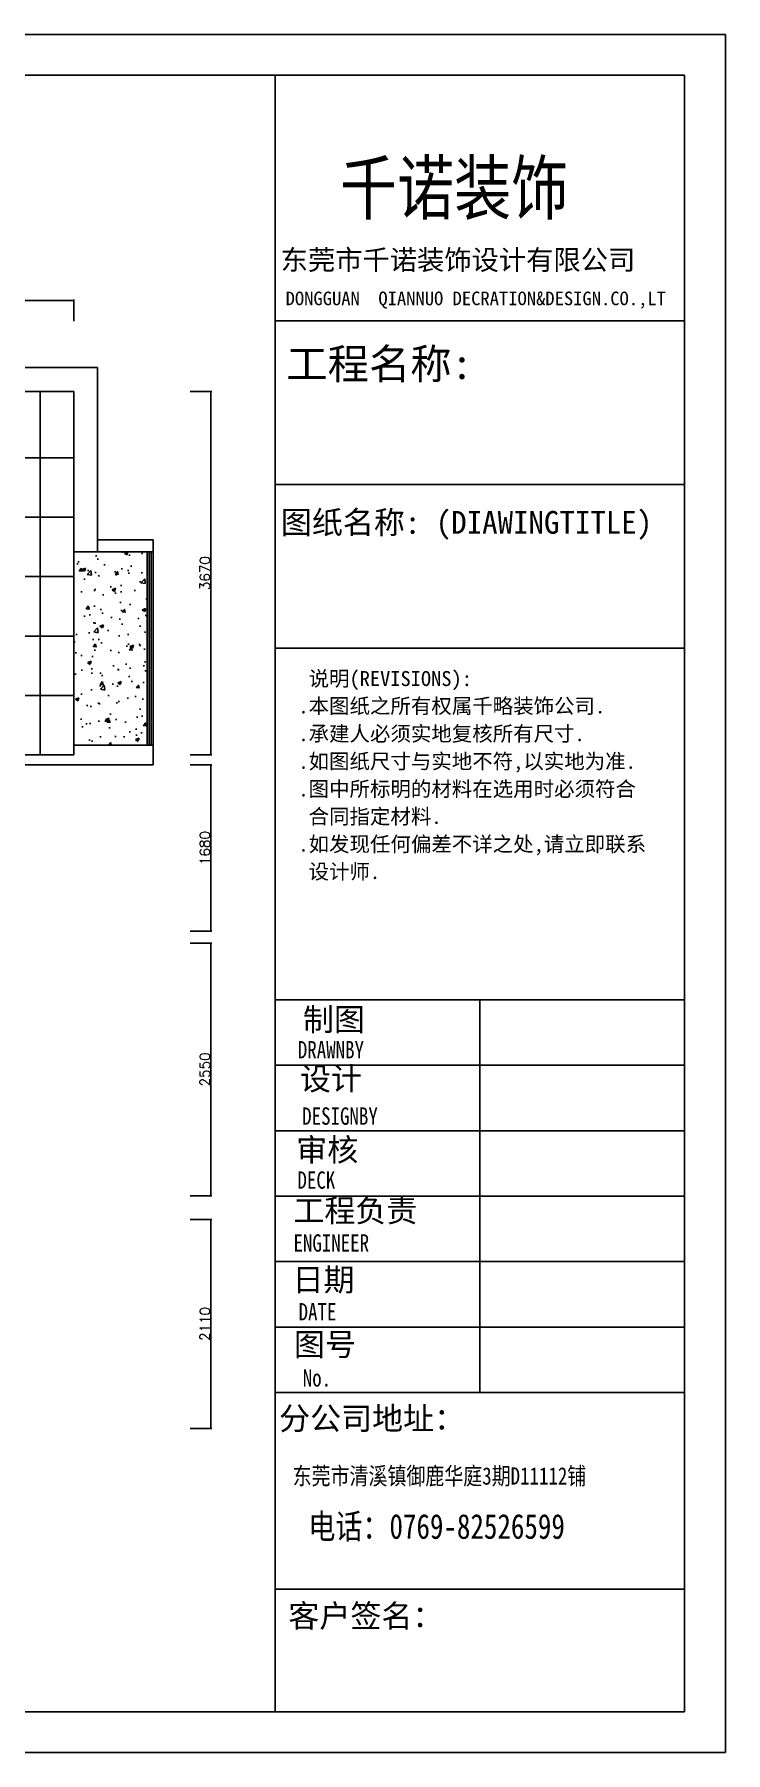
# Model space of a CAD drawing. Header units: millimetres. Extents: x 1149180 to 1411665549, y -85375798 to -28940.
# Drawn here: x 1188820 to 1195795, y -80437 to -63089 of the extents above; entities that cross this region are included whole.
import ezdxf

# ---------------------------------------------------------------- set-up
doc = ezdxf.new("R2010")
doc.units = ezdxf.units.MM
doc.header["$PDMODE"] = 35
for name, color, linetype in [('TEXT', 3, 'Continuous'), ('图框', 7, 'Continuous'), ('家具', 8, 'Continuous')]:
    doc.layers.add(name, color=color, linetype=linetype)
doc.styles.get("Standard").update_dxf_attribs({"font": 'txt', "bigfont": 'gbcbig.shx'})
doc.styles.add('仿宋', font='SimSun.ttf')
doc.styles.add('宋体字', font='NSimSun.ttf', dxfattribs={"width": 0.8, "height": 120})
doc.dimstyles.new('ISO-25', dxfattribs={"dimtxt": 100, "dimasz": 2.5, "dimexe": 10, "dimexo": 30, "dimgap": 10, "dimtad": 1, "dimdec": 0, "dimtxsty": 'Standard', "dimblk": 'ARCHTICK', "dimcen": 2.5, "dimclrd": 8, "dimclre": 8, "dimclrt": 3, "dimadec": 0, "dimazin": 0, "dimtfac": 1, "dimtdec": 0, "dimtmove": 0, "dimatfit": 3, "dimldrblk": 'DOT', "dimfxl": 1.25, "dimarcsym": 0})

# ---------------------------------------------------------------- blocks, each defined once
blk = doc.blocks.new('_ArchTick')
at = {"color": 0, "linetype": 'ByBlock', "const_width": 0.15}
blk.add_lwpolyline([(-0.5, -0.5), (0.5, 0.5)], dxfattribs=at)
blk = doc.blocks.new('*D1123')
at = {"color": 8, "lineweight": -2}
for p, q in [((1185278, -65986), (1185278, -65766)), ((1185278, -65776), (1189218, -65776)), ((1189218, -65986), (1189218, -65766))]:
    blk.add_line(p, q, dxfattribs=at)
at = {"layer": 'Defpoints', "color": 0}
for p in [(1189218, -65776), (1185278, -66016), (1189218, -66016)]:
    blk.add_point(p, dxfattribs=at)
at = {"color": 8, "lineweight": -2, "xscale": 2.5, "yscale": 2.5, "zscale": 2.5, "rotation": 180}
blk.add_blockref('_ArchTick', (1185278, -65776), dxfattribs=at)
at = {"color": 8, "lineweight": -2, "xscale": 2.5, "yscale": 2.5, "zscale": 2.5}
blk.add_blockref('_ArchTick', (1189218, -65776), dxfattribs=at)
at = {"color": 3, "insert": (1187248, -65716), "char_height": 100, "attachment_point": 5}
blk.add_mtext('3940', dxfattribs=at)
blk = doc.blocks.new('_Dot')
at = {"color": 0, "linetype": 'ByBlock', "lineweight": -2}
blk.add_line((-0.5, 0), (-1, 0), dxfattribs=at)
at = {"color": 0, "linetype": 'ByBlock', "const_width": 0.5}
blk.add_lwpolyline([(-0.25, 0, 1), (0.25, 0, 1)], format="xyb", close=True, dxfattribs=at)
blk = doc.blocks.new('*D1124')
at = {"color": 8, "lineweight": -2}
for p, q in [((1190391, -66694), (1190611, -66694)), ((1190601, -66694), (1190601, -70364)), ((1190391, -70364), (1190611, -70364))]:
    blk.add_line(p, q, dxfattribs=at)
at = {"layer": 'Defpoints', "color": 0}
for p in [(1190361, -66694), (1190361, -70364), (1190601, -70364)]:
    blk.add_point(p, dxfattribs=at)
at = {"color": 8, "lineweight": -2, "xscale": 2.5, "yscale": 2.5, "zscale": 2.5}
for p, rotation in [((1190601, -66694), 90), ((1190601, -70364), 270)]:
    blk.add_blockref('_ArchTick', p, dxfattribs=dict(at, rotation=rotation))
at = {"color": 3, "insert": (1190541, -68529), "char_height": 100, "attachment_point": 5, "rotation": 90}
blk.add_mtext('3670', dxfattribs=at)
blk = doc.blocks.new('*D1125')
at = {"color": 8, "lineweight": -2}
for p, q in [((1190391, -70464), (1190611, -70464)), ((1190601, -70464), (1190601, -72144)), ((1190391, -72144), (1190611, -72144))]:
    blk.add_line(p, q, dxfattribs=at)
at = {"layer": 'Defpoints', "color": 0}
for p in [(1190361, -70464), (1190361, -72144), (1190601, -72144)]:
    blk.add_point(p, dxfattribs=at)
at = {"color": 8, "lineweight": -2, "xscale": 2.5, "yscale": 2.5, "zscale": 2.5}
for p, rotation in [((1190601, -70464), 90), ((1190601, -72144), 270)]:
    blk.add_blockref('_ArchTick', p, dxfattribs=dict(at, rotation=rotation))
at = {"color": 3, "insert": (1190541, -71304), "char_height": 100, "attachment_point": 5, "rotation": 90}
blk.add_mtext('1680', dxfattribs=at)
blk = doc.blocks.new('*D1126')
at = {"color": 8, "lineweight": -2}
for p, q in [((1190391, -72264), (1190611, -72264)), ((1190601, -72264), (1190601, -74814)), ((1190391, -74814), (1190611, -74814))]:
    blk.add_line(p, q, dxfattribs=at)
at = {"layer": 'Defpoints', "color": 0}
for p in [(1190361, -72264), (1190361, -74814), (1190601, -74814)]:
    blk.add_point(p, dxfattribs=at)
at = {"color": 8, "lineweight": -2, "xscale": 2.5, "yscale": 2.5, "zscale": 2.5}
for p, rotation in [((1190601, -72264), 90), ((1190601, -74814), 270)]:
    blk.add_blockref('_ArchTick', p, dxfattribs=dict(at, rotation=rotation))
at = {"color": 3, "insert": (1190541, -73539), "char_height": 100, "attachment_point": 5, "rotation": 90}
blk.add_mtext('2550', dxfattribs=at)
blk = doc.blocks.new('*D1127')
at = {"color": 8, "lineweight": -2}
for p, q in [((1190391, -75054), (1190611, -75054)), ((1190601, -77164), (1190601, -75054)), ((1190391, -77164), (1190611, -77164))]:
    blk.add_line(p, q, dxfattribs=at)
at = {"layer": 'Defpoints', "color": 0}
for p in [(1190361, -75054), (1190601, -75054), (1190361, -77164)]:
    blk.add_point(p, dxfattribs=at)
at = {"color": 8, "lineweight": -2, "xscale": 2.5, "yscale": 2.5, "zscale": 2.5}
for p, rotation in [((1190601, -75054), 90), ((1190601, -77164), 270)]:
    blk.add_blockref('_ArchTick', p, dxfattribs=dict(at, rotation=rotation))
at = {"color": 3, "insert": (1190541, -76109), "char_height": 100, "attachment_point": 5, "rotation": 90}
blk.add_mtext('2110', dxfattribs=at)
blk = doc.blocks.new('324SDASD32')
at = {"layer": '图框', "color": 3}
for p, q in [((1149184, -11593), (1170099, -11593)), ((1170099, -28940), (1170099, -11593)), ((1149183, -28940), (1170099, -28940))]:
    blk.add_line(p, q, dxfattribs=at)
at = {"layer": '图框', "color": 8}
for p, q in [((1149692, -12006), (1169686, -12006)), ((1165556, -28527), (1165556, -12006)), ((1169686, -12006), (1169686, -28527)), ((1165556, -14484), (1169686, -14484)), ((1165556, -16136), (1169686, -16136)), ((1165556, -17788), (1169686, -17788)), ((1165556, -21340), (1169686, -21340)), ((1167621, -21340), (1167621, -25305)), ((1165556, -22001), (1169686, -22001)), ((1165556, -22662), (1169686, -22662)), ((1165556, -23323), (1169686, -23323)), ((1165556, -23983), (1169686, -23983)), ((1165556, -24644), (1169686, -24644)), ((1165556, -25305), (1169686, -25305)), ((1165556, -27288), (1169686, -27288)), ((1169686, -28527), (1149692, -28527))]:
    blk.add_line(p, q, dxfattribs=at)
at = {"layer": '图框', "color": 1, "style": '宋体字', "width": 0.8}
for s, height, p in [('千诺装饰', 528, (1166208, -13406)), ('DRAWNBY', 175.3, (1165783, -21931)), ('DESIGNBY', 175.3, (1165827, -22601)), ('DECK', 175.3, (1165779, -23247)), ('ENGINEER', 175.3, (1165739, -23882)), ('DATE', 175.3, (1165791, -24577)), ('No.', 175.3, (1165833, -25244)), ('东莞市清溪镇御鹿华庭3期D11112铺', 175.26, (1165731, -26234)), ('电话：0769-82526599', 250.14, (1165889, -26781))]:
    blk.add_text(s, height=height, dxfattribs=at).set_placement(p)
at = {"layer": '图框', "color": 1, "style": '仿宋'}
for s, height, p in [('东莞市千诺装饰设计有限公司', 201.78, (1165610, -13970)), ('DONGGUAN  QIANNUO DECRATION&DESIGN.CO.,LT', 137.58, (1165660, -14327)), ('工程名称:', 305.7, (1165667, -15072)), ('图纸名称: (DIAWINGTITLE)', 229.29, (1165612, -16634)), ('     说明(REVISIONS):', 151.33, (1165377, -18172)), ('    .本图纸之所有权属千略装饰公司.', 151.33, (1165377, -18448)), ('    .承建人必须实地复核所有尺寸.', 151.33, (1165377, -18728)), ('    .如图纸尺寸与实地不符,以实地为准.', 151.33, (1165377, -19007)), ('    .图中所标明的材料在选用时必须符合', 151.33, (1165377, -19286)), ('     合同指定材料.', 151.33, (1165377, -19564)), ('    .如发现任何偏差不详之处,请立即联系', 151.33, (1165377, -19843)), ('     设计师.', 151.3, (1165377, -20120)), ('制图', 229.3, (1165835, -21652)), ('设计', 229.3, (1165804, -22250)), ('审核', 229.3, (1165767, -22968)), ('工程负责', 229.3, (1165738, -23582)), ('日期', 229.3, (1165730, -24280)), ('图号', 229.3, (1165744, -24933)), ('分公司地址：', 229.3, (1165594, -25680)), ('客户签名：', 229.3, (1165688, -27674))]:
    blk.add_text(s, height=height, dxfattribs=at).set_placement(p)

msp = doc.modelspace()

# ---------------------------------------------------------------- hatches: boundary and pattern name
h = msp.add_hatch()
h.set_pattern_fill('AR-CONC', color=8, scale=2, style=0)
h.set_pattern_definition([(50, (672176.12, -112365.7), (364.36934, -31.87817), [38.1, -419.1]), (355, (672176.12, -112365.7), (-70.48565, 382.11329), [30.48, -335.28]), (100.451, (672206.5, -112368.34), (293.885, 350.23338), [32.38, -356.18]), (46.1842, (672176.1, -112264.1), (542.1581, -84.08466), [57.15, -628.65]), (96.6356, (672221.3, -112271.1), (474.80847, 494.8511), [48.57, -534.27]), (351.184, (672176.1, -112264.1), (474.8092, 494.85024), [45.72, -502.92]), (21, (672226.92, -112289.5), (303.22976, -204.53104), [38.1, -419.1]), (326, (672226.92, -112289.5), (123.60406, 368.37593), [30.48, -335.28]), (71.4514, (672252.2, -112306.53), (426.83298, 163.84572), [32.38, -356.18]), (37.5, (672176.12, -112365.69), (6.177207, 169.110078), [0, -331.216, 0, -340.36, 0, -336.55]), (7.5, (672176.12, -112365.69), (133.639325, 200.36115), [0, -194.056, 0, -323.596, 0, -128.27]), (327.5, (672062.84, -112365.69), (271.18119, -11.457488), [0, -127, 0, -396.24, 0, -525.78]), (317.5, (672012.04, -112365.69), (296.25836, 50.85298), [0, -165.1, 0, -263.144, 0, -373.38])])
h.paths.add_polyline_path([(1189958.3, -68313.9), (1189218.3, -68313.9), (1189218.3, -70263.9), (1189958.3, -70263.9)])

# ---------------------------------------------------------------- linework, layer by layer
at = {"color": 8}
for p, q in [((1183338.3, -66453.9), (1189458.3, -66453.9)), ((1189458.3, -68313.9), (1189458.3, -66453.9)), ((1183338.3, -66693.9), (1189218.3, -66693.9)), ((1188878.3, -70363.9), (1188878.3, -66693.9)), ((1189218.3, -70363.9), (1189218.3, -66693.9)), ((1188317.8, -67363.9), (1188878.3, -67363.9)), ((1188878.3, -67363.9), (1189218.3, -67363.9)), ((1188317.8, -67963.9), (1189218.3, -67963.9)), ((1189218.3, -68313.9), (1190018.3, -68313.9)), ((1189458.3, -68193.9), (1190018.3, -68193.9)), ((1189958.3, -70263.9), (1189958.3, -68313.9)), ((1190018.3, -70463.9), (1190018.3, -68193.9)), ((1188317.8, -68563.9), (1189218.3, -68563.9)), ((1185818.3, -69163.9), (1189218.3, -69163.9)), ((1183478.3, -69763.9), (1189218.3, -69763.9)), ((1183478.3, -70363.9), (1189218.3, -70363.9)), ((1189218.3, -70263.9), (1190018.3, -70263.9)), ((1183338.3, -70463.9), (1190018.3, -70463.9))]:
    msp.add_line(p, q, dxfattribs=at)
at = {"color": 3}
for p, q in [((1189978.3, -70263.9), (1189978.3, -68313.9)), ((1189998.3, -70263.9), (1189998.3, -68313.9))]:
    msp.add_line(p, q, dxfattribs=at)
at = {"layer": '家具'}
msp.add_line((1189218.3, -67153.9), (1189218.3, -66693.9), dxfattribs=at)

# ---------------------------------------------------------------- block references
at = {"layer": 'TEXT', "color": 3}
msp.add_blockref('324SDASD32', (25695.1, -51496.7), dxfattribs=at)

# ---------------------------------------------------------------- dimensions: what is measured, and where the dimension line sits
at = {"color": 8}
dim = msp.add_linear_dim(base=(1189218.3, -65775.8), p1=(1185278.3, -66015.8), p2=(1189218.3, -66015.8), dimstyle='ISO-25', dxfattribs=at)
dim.commit()
dim.dimension.update_dxf_attribs({"geometry": '*D1123', "text_midpoint": (1187248.3, -65715.8)})
for base, p1, p2, picture, middle in [((1190601.4, -70363.9), (1190361.4, -66693.9), (1190361.4, -70363.9), '*D1124', (1190541.4, -68528.9)), ((1190601.4, -72143.9), (1190361.4, -70463.9), (1190361.4, -72143.9), '*D1125', (1190541.4, -71303.9)), ((1190601.4, -74813.9), (1190361.4, -72263.9), (1190361.4, -74813.9), '*D1126', (1190541.4, -73538.9)), ((1190601.4, -75053.9), (1190361.4, -77163.9), (1190361.4, -75053.9), '*D1127', (1190541.4, -76108.9))]:
    dim = msp.add_linear_dim(base=base, p1=p1, p2=p2, angle=90, dimstyle='ISO-25', dxfattribs=at)
    dim.commit()
    dim.dimension.update_dxf_attribs({"geometry": picture, "text_midpoint": middle})

doc.saveas('drawing.dxf')
